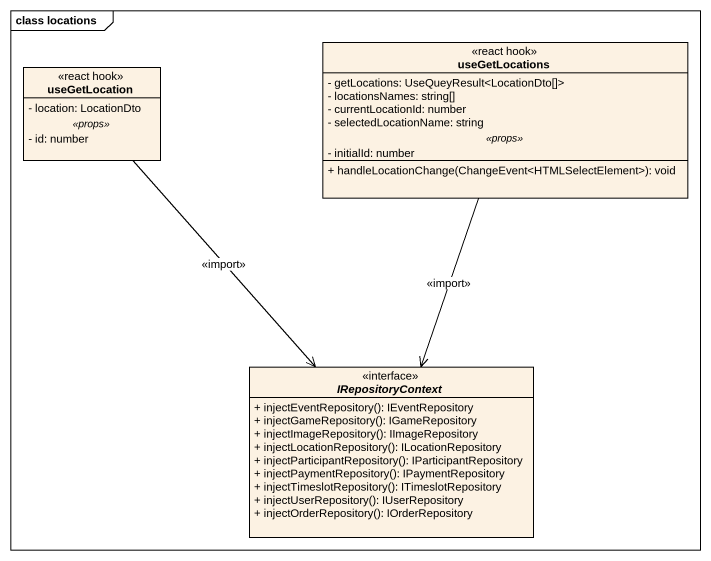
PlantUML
@startuml
mainframe class locations
hide circle
hide empty members
skinparam classAttributeIconSize 0
class useGetLocations <<react hook>> {
  - getLocations: UseQueyResult<LocationDto[]>
  - locationsNames: string[]
  - currentLocationId: number
  - selectedLocationName: string
  .. <<props>> ..
  - initialId: number
  --
  + handleLocationChange(ChangeEvent<HTMLSelectElement>): void
}
class useGetLocation <<react hook>> {
  - location: LocationDto
  .. <<props>> ..
  - id: number
}
interface IRepositoryContext {
  + injectEventRepository(): IEventRepository
  + injectGameRepository(): IGameRepository
  + injectImageRepository(): IImageRepository
  + injectLocationRepository(): ILocationRepository
  + injectParticipantRepository(): IParticipantRepository
  + injectPaymentRepository(): IPaymentRepository
  + injectTimeslotRepository(): ITimeslotRepository
  + injectUserRepository(): IUserRepository
  + injectOrderRepository(): IOrderRepository
}
useGetLocations --> IRepositoryContext : <<import>>
useGetLocation --> IRepositoryContext : <<import>>
@enduml
